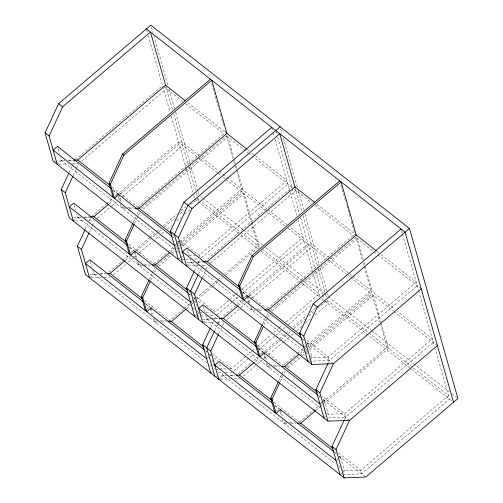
<?xml version="1.0" encoding="UTF-8"?>
<svg xmlns="http://www.w3.org/2000/svg" width="503" height="503" viewBox="0 0 503 503"><rect width="100%" height="100%" fill="white"/><g stroke="black" fill="none" stroke-linecap="round" stroke-linejoin="round"><path stroke-width="0.38" stroke-dasharray="2.52 1.89" d="M69.144 172.447L71.778 166.763M72.111 166.053L74.419 161.079M73.187 175.622L76.154 169.228M76.481 168.518L78.462 164.255M85.29 229.142L87.931 223.458M89.251 220.616L90.571 217.774M89.333 232.317L91.974 226.633M92.301 225.922L94.281 221.66M133.471 222.037L135.779 217.063M137.099 214.221L138.413 211.379M134.483 223.804L138.111 215.988M138.444 215.278L139.765 212.436M149.29 279.442L151.925 273.758M152.258 273.047L154.566 268.074M150.636 280.498L153.277 274.814M154.591 271.972L155.911 269.13M194.441 270.928L199.716 259.561M198.484 274.104L201.451 267.709M201.778 266.999L203.759 262.736M202.527 277.279L205.821 270.174M206.155 269.463L207.802 265.911M210.587 327.623L213.228 321.939M214.548 319.097L215.536 316.965M214.63 330.798L217.598 324.404M217.931 323.693L219.912 319.43M218.673 333.973L221.314 328.289M222.634 325.447L223.954 322.605M262.811 323.687L267.753 313.029M264.157 324.749L267.124 318.355M267.451 317.644L269.105 314.092M278.631 381.092L281.598 374.697M281.925 373.987L283.906 369.724M280.303 381.444L285.251 370.786M328.396 362.632L329.39 360.5L417.194 285.717M344.549 419.326L345.536 417.194L433.341 342.411M57.191 164.33L61.586 160.589L64.667 160.482M75.349 159.86L162.551 85.585M81.775 161.004L166.594 88.761M73.344 221.024L77.732 217.283L80.82 217.177M115.306 195.409L117.501 193.536M91.496 216.554L105.831 204.344M106.429 203.834L112.402 198.748M115.388 196.208L116.583 195.189M117.18 194.68L178.703 142.28L197.516 157.068M109.459 203.47L113.64 199.911M120.211 194.315L181.734 141.909L198.968 155.458M97.331 218.208L111.069 206.507M111.666 205.997L116.445 201.923M118.834 199.892L182.746 145.455M137.734 207.123L225.539 132.339L224.904 130.095M141.733 208.123L226.551 135.879L232.946 158.338M143.078 209.185L227.897 136.942L233.87 157.898M89.49 277.719L93.885 273.978L96.966 273.871M130.906 252.569L133.653 250.23M108.843 272.23L121.984 261.038M122.581 260.529L128.554 255.442M134.527 250.356L148.863 238.145M149.46 237.636L156.031 232.04M156.628 231.531L160.212 228.481M163.198 225.935L177.534 213.725M181.118 210.675L185.896 206.601M125.612 260.164L130.39 256.096M136.363 251.01L158.464 232.185M159.061 231.676L161.45 229.638M164.437 227.098L175.189 217.937M179.967 213.869L184.148 210.304M190.719 204.708L193.108 202.678M193.705 202.168L197.886 198.603L199.735 200.056M113.483 274.902L126.027 264.22M128.416 262.182L133.792 257.605M134.389 257.096L138.57 253.531M139.168 253.022L159.47 235.725M161.859 233.694L164.248 231.657M167.235 229.11L171.416 225.551M176.792 220.974L180.973 217.409M184.557 214.36L190.53 209.273M175.509 244.521L177.157 243.119M177.704 242.653L178.804 241.717L177.572 240.748M153.887 263.817L167.027 252.625M167.625 252.116L173.598 247.03M174.195 246.52L175.987 244.992M176.584 244.483L241.691 189.034L237.001 172.56M170.165 252.16L174.346 248.595M174.943 248.086L176.735 246.564M177.333 246.055L179.125 244.527M179.722 244.018L243.037 190.09L237.278 169.876M157.288 265.326L171.02 253.625M171.617 253.116L175.799 249.557M176.396 249.048L178.785 247.011M179.382 246.501L181.174 244.98M181.772 244.471L242.698 192.574L251.23 222.521M158.634 266.389L181.929 246.545M182.526 246.036L244.049 193.636L252.148 222.081M180.093 258.228L178.452 259.63L180.766 259.548M180.646 257.762L182.841 255.889M186.531 265.986L190.926 262.245L194.007 262.132M199.44 256.719L199.037 255.304L286.842 180.52L250.525 151.975M201.244 257.832L287.854 184.06M147.058 309.263L149.8 306.924M204.092 262.025L291.891 187.235M210.518 263.163L295.934 190.417M191.109 301.687L193.303 299.813M193.856 299.348L194.95 298.411L193.108 296.959M183.777 308.811L170.039 320.512L168.492 320.568M184.375 308.301L189.75 303.724M190.348 303.215L192.14 301.687M195.717 298.637L217.221 280.322M217.818 279.813L221.402 276.763M224.388 274.217L257.838 245.728L251.443 223.269M186.915 308.345L190.499 305.29M191.096 304.78L192.888 303.259M193.485 302.749L195.277 301.222M197.666 299.184L212.002 286.974M212.599 286.471L217.975 281.887M218.572 281.378L222.754 277.819M226.337 274.764L259.19 246.784L252.361 222.829M194.598 316.324L196.245 314.922M196.792 314.457L198.44 313.055M202.684 322.681L207.073 318.94L210.933 318.801M235.498 294.701L215.19 311.998L196.723 297.487M236.096 294.192L239.68 291.136M242.069 289.106L302.995 237.215L290.068 227.054M216.793 315.035L232.323 301.806M232.92 301.297L240.088 295.192M242.477 293.155L304.001 240.755M244.1 297.531L246.841 295.192M220.239 318.72L242.339 299.895M245.923 296.839L308.043 243.93M238.202 305.635L243.578 301.052M249.551 295.965L311.074 243.565L328.308 257.108M227.268 319.348L251.758 298.493M252.355 297.983L312.086 247.111M207.261 358.381L209.455 356.508M210.002 356.042L211.103 355.105M267.074 308.779L354.879 233.989M270.476 310.288L355.891 237.535L362.286 259.994M271.821 311.344L357.237 238.592L363.21 259.554M212.398 371.616L210.751 373.019L213.065 372.937M218.83 379.375L223.225 375.634L226.306 375.521M229.796 368.749L231.336 368.693L251.645 351.396M252.242 350.887L255.228 348.34M257.618 346.309L271.356 334.608M273.745 332.571L278.524 328.503M279.121 327.994L282.705 324.938M286.289 321.889L319.141 293.909L302.523 280.844M233.543 371.22L253.852 353.923M259.227 349.34L275.355 335.608M275.952 335.099L282.523 329.503M283.12 328.993L285.509 326.956M288.496 324.416L311.791 304.573M260.246 354.225L262.987 351.886M238.183 373.886L251.324 362.694M253.713 360.657L258.492 356.589M262.076 353.534L278.8 339.292M279.398 338.783L289.552 330.131M293.136 327.082L306.874 315.381M310.458 312.325L315.834 307.748M255.549 361.311L259.73 357.746M265.703 352.66L280.636 339.94M281.234 339.431L287.804 333.835M288.401 333.326L291.388 330.785M293.777 328.748L305.126 319.084M308.71 316.029L313.488 311.961M317.67 308.402L326.629 300.769M243.421 376.043L257.159 364.342M257.756 363.832L261.937 360.274M264.327 358.237L267.91 355.187M268.508 354.678L283.434 341.958M284.032 341.449L290.602 335.853M291.199 335.344L293.589 333.313M296.575 330.767L301.951 326.189M305.535 323.133L310.313 319.065M315.092 314.997L328.233 303.806L327.17 300.071M304.302 346.642L306.497 344.775M307.044 344.304L308.144 343.373L306.912 342.405M283.227 365.474L296.965 353.772M297.562 353.263L302.938 348.686M303.535 348.177L305.327 346.649M307.717 344.612L371.032 290.684L364.21 266.728M300.102 353.301L303.686 350.251M304.284 349.742L306.076 348.214M306.673 347.705L372.377 291.746L364.059 262.547M286.628 366.983L305.139 351.207M305.736 350.698L308.125 348.667M308.723 348.158L372.038 294.23L387.178 347.378L322.668 402.325M287.974 368.039L301.712 356.338M302.309 355.828L304.101 354.301M306.49 352.27L373.389 295.286L381.067 322.241M307.792 361.286L309.433 359.884M309.986 359.412L312.181 357.545L328.377 356.96L416.182 282.17L379.249 253.147M276.399 410.92L279.14 408.581M320.449 403.337L322.643 401.469M323.196 400.998L324.29 400.067L322.448 398.615M299.379 422.168L322.071 402.834M316.255 409.995L319.242 407.455M319.839 406.946L388.53 348.441L381.28 322.989M323.938 417.98L325.586 416.578M337.148 459.566L338.796 458.164M339.343 457.692L340.443 456.762L338.594 455.309M341.738 473.273L340.091 474.675L342.405 474.587M342.285 472.801L344.48 470.934L360.676 470.349L448.481 395.559L412.164 367.02M343.172 474.562L361.688 473.889L449.493 399.105L435.252 349.12M68.527 160.338L73.155 160.174M54.695 161.098L64.724 160.734M68.578 160.595L74.752 160.369M58.738 164.274L68.766 163.909M72.621 163.771L78.022 163.576M124.625 207.601L121.537 207.714L120.475 203.979M127.712 207.488L133.106 207.293M125.97 208.657L122.883 208.77L122.248 206.532M129.057 208.544L134.458 208.349M83.907 217.063L89.301 216.868M73.928 217.68L80.87 217.428M83.957 217.315L90.898 217.063M75.657 220.943L84.913 220.603M88.773 220.465L93.401 220.295M189.009 255.669L195.183 255.442M181.533 259.517L190.794 259.183M194.648 259.045L198.503 258.9M197.094 262.019L202.495 261.824M140.771 264.295L137.69 264.408L136.835 261.422M144.631 264.157L149.259 263.987M187.122 262.641L194.064 262.39M197.918 262.245L202.546 262.082M142.89 265.326L139.035 265.465L138.187 262.484M143.663 265.295L150.604 265.043M188.078 265.93L198.874 265.534M202.734 265.395L206.588 265.257M100.053 273.758L105.454 273.563M90.081 274.374L97.022 274.122M100.11 274.009L105.504 273.814M91.037 277.662L101.065 277.298M104.146 277.184L110.32 276.964M253.191 309.282L250.878 309.364L250.029 306.384M257.052 309.144L262.447 308.943M255.31 310.313L252.223 310.426L251.374 307.44M259.164 310.175L263.798 310.005M199.76 312.558L202.074 312.476M205.934 312.332L210.562 312.168M196.145 316.268L206.167 315.903M210.028 315.765L214.655 315.595M211.7 318.77L217.874 318.55M156.923 320.989L153.836 321.103L152.987 318.116M160.011 320.876L165.405 320.681M202.495 319.361L210.983 319.053M214.071 318.94L218.698 318.776M157.502 322.077L155.182 322.159L154.125 318.43M161.356 321.933L166.757 321.738M204.224 322.624L213.479 322.285M217.34 322.146L223.508 321.92M309.332 361.229L329.39 360.5L328.377 356.96L305.604 339.06M270.111 365.945L267.03 366.058L266.175 363.078M273.198 365.838L278.599 365.637M270.689 367.033L268.376 367.121L267.527 364.134M274.544 366.894L279.945 366.7M218.227 369.171L215.139 369.277L213.907 368.315M218.994 369.139L226.708 368.862M218.465 372.742L222.32 372.597L223.225 375.634L335.859 464.162M225.407 372.49L231.575 372.264M230.167 375.383L234.794 375.213M216.334 376.143L226.363 375.779M230.217 375.634L234.844 375.471M220.377 379.319L230.405 378.954M234.26 378.816L239.661 378.614M327.101 413.271L328.327 414.239L344.53 413.655L432.335 338.865L397.251 311.294M328.566 417.811L345.536 417.194L344.53 413.655L321.757 395.754M286.264 422.639L283.176 422.753L282.114 419.024M289.351 422.533L294.745 422.338M286.842 423.727L284.522 423.815L283.887 421.577M290.696 423.589L296.097 423.394M187.745 102.631L225.904 132.622M247.451 149.554L249.909 151.491M317.085 204.287L355.244 234.279M376.791 251.211L378.633 252.663M163.708 86.491L182.602 101.336M185.676 103.756L223.841 133.748M226.3 135.684L247.841 152.616M248.457 153.101L293.626 188.6M294.205 189.053L311.942 202.992M315.016 205.413L373.49 251.368M374.106 251.852L377.181 254.273M377.797 254.757L420.659 288.439M201.433 157.389L218.667 170.938M219.283 171.422L226.671 177.226M227.287 177.71L267.294 209.154M267.91 209.638L286.987 224.634M328.924 257.593L352.314 275.977M352.93 276.461L394.786 309.358M198.132 157.546L217.214 172.548M217.83 173.032L220.905 175.446M223.37 177.383L225.218 178.835M225.828 179.32L265.226 210.279M265.842 210.763L284.918 225.759M287.999 228.18L326.856 258.718M327.472 259.202L350.245 277.103M350.861 277.587L393.333 310.967M393.95 311.451L436.805 345.133M200.477 196.201L202.325 197.654M202.942 198.138L242.974 229.601M243.59 230.085L262.679 245.093M265.76 247.514L304.56 278.008M305.176 278.492L323.655 293.016M324.272 293.501L327.969 296.405M328.585 296.889L371.082 330.289M371.698 330.773L449.298 391.762M451.763 393.698L456.693 397.571M202.193 201.992L240.359 231.984M240.975 232.468L259.435 246.979M262.516 249.4L301.907 280.36M327.227 300.26L411.548 366.536M194.856 198.974L238.585 233.342M240.748 235.046L258.599 249.073M261.371 251.255L319.537 296.965M321.731 298.688L323.58 300.14M324.768 301.083L452.958 401.828M112.251 187.091L138.105 207.412M172.573 234.505L173.805 235.467M180.571 240.792L199.037 255.304M241.591 288.747L266.829 308.584M112.942 189.958L117.865 193.825M172.648 236.882L173.881 237.85M242.899 292.092L247.206 295.481M302.605 339.016L303.831 339.984M113.263 190.637L117.57 194.026M177.276 240.95L178.502 241.918M181.583 244.332L185.274 247.237M242.603 292.293L246.91 295.676M302.303 339.217L303.535 340.185M306.616 342.6L333.432 363.675M174.22 249.117L61.586 160.589L60.731 157.609M177.301 251.538L178.534 252.506M303.561 350.773L190.926 262.245L190.071 259.259M306.025 352.71L307.258 353.678M310.332 356.093L312.181 357.545L308.144 343.373M129.013 244.269L154.251 264.106M188.719 291.199L189.952 292.161M257.743 345.442L282.975 365.279M129.705 247.136L134.018 250.519M189.411 294.06L190.643 295.028M258.435 348.302L263.358 352.175M318.751 395.71L319.983 396.678M129.409 247.331L133.716 250.72M189.115 294.255L190.348 295.223M193.422 297.644L194.655 298.612M198.345 301.511L202.043 304.416M258.133 348.504L263.056 352.37M319.072 396.395L320.304 397.364M323.379 399.778L349.579 420.37M190.373 305.811L77.732 217.283L76.884 214.303M192.831 307.748L194.68 309.2M197.145 311.137L198.987 312.583M320.329 407.952L207.073 318.94L206.224 315.953M144.55 300.48L170.404 320.801M212.26 353.697L231.336 368.693M273.89 402.136L299.744 422.457M338.519 452.933L360.676 470.349L361.688 473.889M145.241 303.347L150.164 307.214M205.564 350.754L206.796 351.723M209.254 353.653L210.487 354.621M274.581 404.997L279.505 408.87M334.288 451.92L335.52 452.889M146.178 304.51L149.869 307.415M205.878 351.434L207.11 352.402M209.575 354.338L211.417 355.791M213.882 357.721L218.189 361.11M274.902 405.682L279.209 409.065M335.218 453.09L336.45 454.058M338.915 455.988L365.731 477.064M207.135 362.99L93.885 273.978L92.822 270.249M209.6 364.926L210.832 365.895M338.94 466.583L340.173 467.545M343.247 469.965L344.48 470.934L340.443 456.762M401.469 230.512L402.318 233.499M402.532 234.241L418.465 290.193M418.678 290.935L434.403 346.139M341.021 185.33L345.712 201.804M346.774 205.545L350.189 217.522M351.257 221.263L354.665 233.241M363.141 262.987L363.996 265.98M280.775 129.064L282.064 133.578M283.352 138.092L297.286 187.009M298.354 190.775L303.718 209.588M305 214.102L319.367 264.528M320.222 267.539L327.296 292.369M327.51 293.123L328.371 296.135M294.928 186.871L301.888 211.304M303.158 215.774L318.034 267.998M318.248 268.74L325.472 294.104M325.686 294.852L326.321 297.091M275.958 131.289L276.813 134.307M277.656 137.256L292.036 187.738M292.249 188.493L299.543 214.096M300.605 217.824L315.482 270.042M315.695 270.79L322.48 294.607M322.693 295.355L324.196 300.624M271.702 127.366L272.978 131.843M273.192 132.591L274.254 136.319M275.103 139.3L289.98 191.524M290.187 192.265L296.776 215.391M298.053 219.868L312.929 272.085M313.136 272.833L320.153 297.449M324.29 400.067L328.327 414.239M234.084 158.652L235.36 163.142M236.215 166.135L237.064 169.127M211.681 83.68L219.358 110.629M220.421 114.37L223.835 126.347M233.801 161.331L234.656 164.33M234.87 165.078L236.146 169.568M248.186 296.248L250.098 302.963M264.339 352.943L266.464 360.406M280.485 409.637L282.824 417.848M247.269 296.682L249.18 303.397M264.05 355.615L265.112 359.343M279.989 411.567L281.265 416.038M151.434 27.407L152.937 32.676M153.792 35.688L168.159 86.107M169.014 89.119L174.591 108.686M175.66 112.452L197.956 190.719M198.169 191.473L199.031 194.479M165.789 85.925L172.755 110.396M173.818 114.124L188.694 166.342M188.908 167.09L195.497 190.216M196.346 193.196L197.622 197.673M197.83 198.421L198.892 202.149M146.618 29.633L147.473 32.651M148.316 35.606L169.989 111.691M171.265 116.168L186.141 168.386M186.28 168.87L193.58 194.498M193.781 195.208L194.642 198.226M187.525 250.312L189.009 255.53M203.464 306.258L205.161 312.225M219.824 363.7L221.314 368.919M181.564 251.418L182.413 254.399M195.378 299.901L197.503 307.364M212.379 359.582L214.504 367.045M118.846 194.598L121.185 202.803M135.213 252.034L137.124 258.749M151.359 308.729L153.063 314.702M118.35 196.522L119.626 200.999M134.075 251.726L135.565 256.945M150.227 308.421L151.925 314.388M58.185 148.655L59.668 153.88M74.123 204.602L75.821 210.575M90.27 261.296L91.974 267.269"/><path stroke-width="0.75" d="M421.231 288.892L333.432 363.675L311.829 364.461L53.148 161.155L45.075 132.805L58.6 103.675L150.793 25.15L409.473 228.456L457.925 398.539L365.731 477.064L344.134 477.85L85.453 274.544L77.374 246.193L84.963 229.852M57.191 164.33L49.118 135.986L62.642 106.85L150.447 32.066L165.745 85.774M437.384 345.586L349.579 420.37L327.981 421.156L69.301 217.849L61.228 189.499L68.81 173.158M73.344 221.024L65.271 192.68L72.853 176.333M113.112 197.277L109.076 183.105L122.594 153.975L210.399 79.185M118.846 194.598L114.458 198.339L110.421 184.161L123.945 155.031L211.75 80.247L226.891 133.396L139.086 208.185L135.225 208.324M89.49 277.719L81.417 249.375L89.006 233.027M129.258 253.971L125.222 239.799L133.138 222.747M134.999 251.293L130.61 255.034L126.567 240.855L134.156 224.514M178.452 259.63L170.372 231.286L183.897 202.156L271.702 127.366M145.411 310.665L141.374 296.493L148.957 280.152M151.145 307.987L146.757 311.728L142.72 297.55L150.309 281.208M186.531 265.986L178.458 237.636L191.983 208.506L279.787 133.723L295.085 187.43M194.598 316.324L186.525 287.98L194.108 271.639M198.151 274.814L190.568 291.155L198.641 319.499M202.684 322.681L194.611 294.33L202.193 277.989M210.751 373.019L202.671 344.674L210.26 328.333M214.303 331.508L206.714 347.85L214.794 376.194M242.452 298.933L238.416 284.755L251.934 255.625L339.739 180.841M248.186 296.248L243.798 299.989L239.761 285.817L253.286 256.687L341.091 181.897L356.231 235.052L268.426 309.835L264.565 309.974M218.83 379.375L210.757 351.025L218.346 334.684M258.599 355.627L254.562 341.449L262.478 324.397M264.339 352.943L259.95 356.684L255.908 342.512L263.497 326.17M307.792 361.286L299.713 332.936L313.237 303.806L401.042 229.022M274.751 412.322L270.715 398.143L278.297 381.802M280.485 409.637L276.097 413.378L272.06 399.206L279.649 382.865M311.829 364.461L303.755 336.111L317.28 306.981L409.473 228.456M323.938 417.98L315.865 389.63L328.069 363.342M327.981 421.156L319.908 392.805L333.432 363.675M340.091 474.675L332.011 446.324L344.215 420.036M344.134 477.85L336.054 449.5L349.579 420.37M73.922 160.143L77.783 160.004L165.588 85.214L185.28 100.694M90.075 216.837L93.929 216.699L108.264 204.488M280.133 126.806L187.94 205.331L174.415 234.461L182.488 262.805M106.994 273.506L110.082 273.393L125.014 260.673M169.568 252.669L155.232 264.88L152.151 264.987M203.262 261.799L207.123 261.654L294.928 186.871L314.62 202.351M186.317 308.855L171.385 321.574L168.298 321.681M219.415 318.493L223.269 318.349L237.605 306.138M236.335 375.156L239.422 375.043L254.355 362.33M298.908 354.319L284.572 366.53L281.491 366.643M315.658 410.505L300.725 423.224L297.638 423.337M146.404 28.891L405.085 232.197L453.536 402.281M226.52 133.106L246.835 149.07M355.86 234.763L376.175 250.727M58.6 103.675L62.642 106.85M122.594 153.975L123.945 155.031M183.897 202.156L191.983 208.506M251.934 255.625L253.286 256.687M313.237 303.806L317.28 306.981M45.075 132.805L49.118 135.986M109.076 183.105L110.421 184.161M170.372 231.286L178.458 237.636M238.416 284.755L239.761 285.817M299.713 332.936L303.755 336.111M77.783 160.004L109.786 185.161M138.721 207.896L171.341 233.537M207.123 261.654L239.742 287.295M268.055 309.546L300.681 335.187M111.094 188.506L57.543 146.417L53.155 150.158L174.409 245.458M118.482 194.309L172.032 236.397M240.434 290.156L186.883 248.073L182.495 251.808L303.749 347.108M247.822 295.965L301.372 338.047M61.228 189.499L65.271 192.68M125.222 239.799L126.567 240.855M186.525 287.98L194.611 294.33M254.562 341.449L255.908 342.512M315.865 389.63L319.908 392.805M93.929 216.699L125.939 241.855M154.867 264.591L187.487 290.231M223.269 318.349L255.279 343.505M284.208 366.241L317.443 392.365M127.246 245.2L73.696 203.111L69.307 206.852L190.562 302.152M134.634 251.003L188.179 293.092M256.587 346.85L203.036 304.768L198.647 308.502L319.902 403.802M263.974 352.66L317.519 394.742M77.374 246.193L81.417 249.375M141.374 296.493L142.72 297.55M202.671 344.674L210.757 351.025M270.715 398.143L272.06 399.206M332.011 446.324L336.054 449.5M110.082 273.393L142.091 298.549M171.02 321.285L203.64 346.925M239.422 375.043L272.041 400.684M300.36 422.935L332.98 448.575M143.393 301.894L89.848 259.806L85.453 263.547L206.714 358.846M150.781 307.698L204.331 349.786M272.123 403.06L219.189 361.462L214.794 365.197L336.054 460.503M280.121 409.354L333.671 451.436"/></g></svg>
